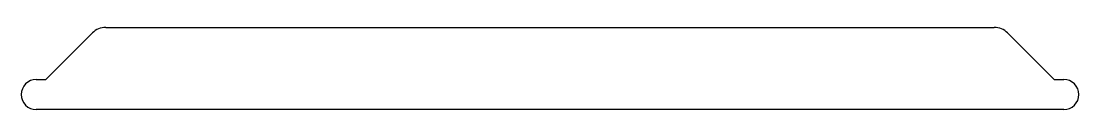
# Model space of a CAD drawing. Extents: x 2386.7 to 2414.7, y 1799.2 to 1801.4.
import ezdxf

# ---------------------------------------------------------------- set-up
doc = ezdxf.new("R2010")
doc.units = 0
doc.layers.get('0').update_dxf_attribs({"linetype": 'CONTINUOUS'})

msp = doc.modelspace()

# ---------------------------------------------------------------- linework, layer by layer
for p, q in [((2387.388, 1800.049), (2388.624, 1801.285)), ((2388.977, 1801.432), (2412.498, 1801.432)), ((2412.852, 1801.285), (2414.088, 1800.049)), ((2387.138, 1800.049), (2387.388, 1800.049)), ((2414.088, 1800.049), (2414.338, 1800.049)), ((2414.338, 1799.249), (2387.138, 1799.249))]:
    msp.add_line(p, q)
for centre, radius, start, end in [((2388.977, 1800.932), 0.5, 90, 135), ((2412.498, 1800.932), 0.5, 45, 90), ((2387.138, 1799.649), 0.4, 90, 270), ((2414.338, 1799.649), 0.4, 270, 90)]:
    msp.add_arc(centre, radius, start, end)

doc.saveas('drawing.dxf')
